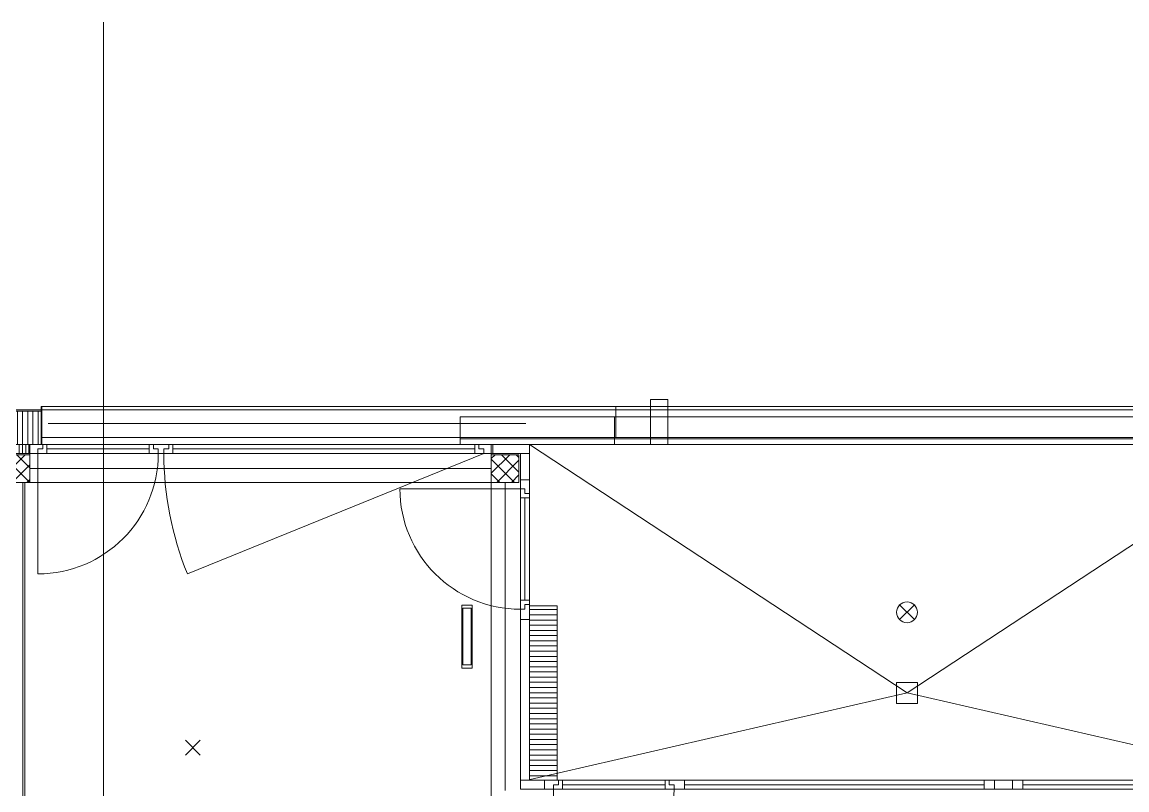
# Model space of a CAD drawing. Extents: x -5275 to 65950, y -3225 to 18875.
# Drawn here: x 23236 to 31216, y 13330 to 18875 of the extents above; entities that cross this region are included whole.
import ezdxf

# ---------------------------------------------------------------- set-up
doc = ezdxf.new("R2010")
doc.units = 0
doc.header["$LTSCALE"] = 50
doc.layers.get('0').update_dxf_attribs({"lineweight": 25})
doc.layers.add('Zargen Fenster', color=7, linetype='Continuous', lineweight=25)

# ---------------------------------------------------------------- blocks, each defined once
blk = doc.blocks.new('Blockreferenz-A0MJL01ZFC', base_point=(22989.4, 15760))
at = {"layer": 'Zargen Fenster', "color": 8, "lineweight": 13, "true_color": 0x808080}
for p, q in [((22989.4, 15760), (22989.4, 15825)), ((23014.4, 15760), (23014.4, 15825)), ((23039.4, 15760), (23039.4, 15825)), ((23064.4, 15760), (23064.4, 15825)), ((23089.4, 15760), (23089.4, 15825)), ((23114.4, 15760), (23114.4, 15825)), ((23139.4, 15760), (23139.4, 15825)), ((23164.4, 15760), (23164.4, 15825)), ((23189.4, 15760), (23189.4, 15825)), ((23214.4, 15760), (23214.4, 15825)), ((23239.4, 15760), (23239.4, 15825)), ((23264.4, 15760), (23264.4, 15825))]:
    blk.add_line(p, q, dxfattribs=at)
blk = doc.blocks.new('Blockreferenz-A0MJL045FC', base_point=(22901.9, 15825))
at = {"layer": 'Zargen Fenster', "color": 8, "lineweight": 13, "true_color": 0x808080}
for p, q in [((22901.9, 15825), (22901.9, 16065)), ((22939.4, 15825), (22939.4, 16065)), ((22976.9, 15825), (22976.9, 16065)), ((23014.4, 15825), (23014.4, 16065)), ((23051.9, 15825), (23051.9, 16065)), ((23089.4, 15825), (23089.4, 16065)), ((23126.9, 15825), (23126.9, 16065)), ((23164.4, 15825), (23164.4, 16065)), ((23201.9, 15825), (23201.9, 16065)), ((23239.4, 15825), (23239.4, 16065)), ((23276.9, 15825), (23276.9, 16065)), ((23314.4, 15825), (23314.4, 16065)), ((23351.9, 15825), (23351.9, 16065))]:
    blk.add_line(p, q, dxfattribs=at)
blk = doc.blocks.new('Blockreferenz-A0MJL04PFC', base_point=(22957.5, 15550))
at = {"layer": 'Zargen Fenster', "color": 8, "lineweight": 13, "true_color": 0x808080}
for p, q in [((22957.5, 15661.7), (23045.8, 15750)), ((22957.5, 15555.7), (23151.8, 15750)), ((23186.4, 15550), (22986.4, 15750)), ((23057.9, 15550), (23257.9, 15750)), ((23292.5, 15550), (23092.5, 15750)), ((23292.5, 15656), (23198.5, 15750)), ((23080.3, 15550), (22957.5, 15672.8)), ((23164, 15550), (23292.5, 15678.5)), ((22974.3, 15550), (22957.5, 15566.8)), ((23270, 15550), (23292.5, 15572.5))]:
    blk.add_line(p, q, dxfattribs=at)
blk = doc.blocks.new('Blockreferenz-A0MJL05XFC', base_point=(26625, 15550))
at = {"layer": 'Zargen Fenster', "color": 8, "lineweight": 13, "true_color": 0x808080}
for p, q in [((26625, 15723), (26652, 15750)), ((26625, 15616.9), (26758.1, 15750)), ((26825, 15623.7), (26698.7, 15750)), ((26825, 15729.8), (26804.8, 15750)), ((26792.7, 15550), (26625, 15717.7)), ((26664.1, 15550), (26825, 15710.9)), ((26686.6, 15550), (26625, 15611.6)), ((26770.2, 15550), (26825, 15604.8))]:
    blk.add_line(p, q, dxfattribs=at)
blk = doc.blocks.new('Blockreferenz-A0MJL0DZFC', base_point=(26900, 13431.9))
at = {"layer": 'Zargen Fenster', "color": 8, "lineweight": 13, "true_color": 0x808080}
for p, q in [((26900, 14631.9), (27100, 14631.9)), ((26900, 14594.4), (27100, 14594.4)), ((26900, 14556.9), (27100, 14556.9)), ((26900, 14519.4), (27100, 14519.4)), ((26900, 14481.9), (27100, 14481.9)), ((26900, 14444.4), (27100, 14444.4)), ((26900, 14406.9), (27100, 14406.9)), ((26900, 14369.4), (27100, 14369.4)), ((26900, 14331.9), (27100, 14331.9)), ((26900, 14294.4), (27100, 14294.4)), ((26900, 14256.9), (27100, 14256.9)), ((26900, 14219.4), (27100, 14219.4)), ((26900, 14181.9), (27100, 14181.9)), ((26900, 14144.4), (27100, 14144.4)), ((26900, 14106.9), (27100, 14106.9)), ((26900, 14069.4), (27100, 14069.4)), ((26900, 14031.9), (27100, 14031.9)), ((26900, 13994.4), (27100, 13994.4)), ((26900, 13956.9), (27100, 13956.9)), ((26900, 13919.4), (27100, 13919.4)), ((26900, 13881.9), (27100, 13881.9)), ((26900, 13844.4), (27100, 13844.4)), ((26900, 13806.9), (27100, 13806.9)), ((26900, 13769.4), (27100, 13769.4)), ((26900, 13731.9), (27100, 13731.9)), ((26900, 13694.4), (27100, 13694.4)), ((26900, 13656.9), (27100, 13656.9)), ((26900, 13619.4), (27100, 13619.4)), ((26900, 13581.9), (27100, 13581.9)), ((26900, 13544.4), (27100, 13544.4)), ((26900, 13506.9), (27100, 13506.9)), ((26900, 13469.4), (27100, 13469.4)), ((26900, 13431.9), (27100, 13431.9))]:
    blk.add_line(p, q, dxfattribs=at)

msp = doc.modelspace()

# ---------------------------------------------------------------- hatches: boundary and pattern name
at = {"layer": 'Zargen Fenster', "linetype": 'Continuous', "lineweight": 13, "true_color": 0x808080}
msp.add_hatch(color=8, dxfattribs=at).paths.add_polyline_path([(23380, 16100), (23375, 16100), (23375, 15825), (23380, 15825)], flags=0)

# ---------------------------------------------------------------- linework, layer by layer
at = {"layer": 'Zargen Fenster', "color": 8, "linetype": 'Continuous', "lineweight": 13, "true_color": 0x808080}
for p, q in [((23825, 18875), (23825, -3225)), ((27775, 16150), (27900, 16150)), ((27775, 16150), (27775, 15825)), ((27900, 16150), (27900, 15825)), ((56455, 16075), (-425, 16075)), ((23375, 16065), (22875, 16065)), ((23375, 16100), (23375, 15825)), ((32155, 16100), (23375, 16100)), ((23380, 15825), (23380, 16100)), ((27525, 15875), (27525, 16100)), ((23425, 15975), (26875, 15975)), ((26400, 16025), (32315, 16025)), ((26400, 16025), (26400, 15825)), ((27515, 16025), (27515, 15825)), ((13920, 15825), (65950, 15825)), ((23285, 15760), (23285, 15825)), ((23292.5, 15825), (23292.5, 15550)), ((32155, 15875), (23375, 15875)), ((23385, 15792.5), (23385, 15825)), ((23415, 15760), (23415, 15825)), ((24155, 15825), (24155, 15760)), ((24185, 15792.5), (24185, 15825)), ((24295, 15792.5), (24295, 15825)), ((24325, 15760), (24325, 15825)), ((26400, 15865), (32315, 15865)), ((26505, 15825), (26505, 15760)), ((26535, 15792.5), (26535, 15825)), ((26625, 15825), (26625, 13125)), ((26635, 15825), (26635, 15760)), ((26900, 13400), (26900, 15825)), ((26900, 15825), (29627.5, 14030)), ((29627.5, 14030), (32355, 15825)), ((19745, 15760), (26900, 15760)), ((22957.5, 15750), (23292.5, 15750)), ((23350, 15792.5), (23385, 15792.5)), ((23350, 15792.5), (23350, 14890)), ((24155, 15792.5), (23415, 15792.5)), ((24220, 15792.5), (24185, 15792.5)), ((24220, 15760), (24220, 15792.5)), ((24260, 15792.5), (24295, 15792.5)), ((24260, 15760), (24260, 15792.5)), ((24325, 15792.5), (26505, 15792.5)), ((24430.1, 14890), (26570, 15760)), ((26570, 15792.5), (26535, 15792.5)), ((26570, 15760), (26570, 15792.5)), ((26625, 15750), (26825, 15750)), ((26825, 15750), (26825, 15550)), ((26835, 13335), (26835, 15760)), ((26625, 15650), (23292.5, 15650)), ((26835, 15570), (26900, 15570)), ((26825, 15550), (19425, 15550)), ((23242.5, 15550), (23242.5, 9155)), ((23255, 9155), (23255, 15550)), ((26867.5, 15505), (25965, 15505)), ((26725, 13325), (26725, 15550)), ((26867.5, 15505), (26867.5, 15470)), ((26835, 15440), (26900, 15440)), ((26867.5, 15470), (26900, 15470)), ((26867.5, 15440), (26867.5, 14700)), ((26900, 14700), (26835, 14700)), ((26412, 14665), (26412, 14210)), ((26488, 14665), (26412, 14665)), ((26420.5, 14642.5), (26420.5, 14232.5)), ((26479.5, 14642.5), (26420.5, 14642.5)), ((26479.5, 14232.5), (26479.5, 14642.5)), ((26488, 14210), (26488, 14665)), ((26835, 14635), (26867.5, 14635)), ((26867.5, 14635), (26867.5, 14670)), ((26867.5, 14670), (26900, 14670)), ((26900, 14660), (27100, 14660)), ((27100, 14660), (27100, 13400)), ((29680.5, 14559.5), (29574.5, 14665.5)), ((29574.5, 14559.5), (29680.5, 14665.5)), ((26900, 14560), (26835, 14560)), ((26412, 14210), (26488, 14210)), ((26420.5, 14232.5), (26479.5, 14232.5)), ((29552.5, 13955), (29552.5, 14105)), ((29552.5, 14105), (29702.5, 14105)), ((29702.5, 14105), (29702.5, 13955)), ((29627.5, 14030), (26905, 13405)), ((29627.5, 14030), (32350, 13405)), ((29702.5, 13955), (29552.5, 13955)), ((24523, 13582), (24417, 13688)), ((24417, 13582), (24523, 13688)), ((26835, 13400), (32145, 13400)), ((26835, 13335), (32420, 13335)), ((27010, 13400), (27010, 13335)), ((27075, 13367.5), (27110, 13367.5)), ((27075, 13367.5), (27075, 12465)), ((27110, 13367.5), (27110, 13400)), ((27140, 13335), (27140, 13400)), ((27880, 13367.5), (27140, 13367.5)), ((27880, 13400), (27880, 13335)), ((27910, 13367.5), (27910, 13400)), ((27945, 13367.5), (27910, 13367.5)), ((27945, 13335), (27945, 13367.5)), ((28020, 13335), (28020, 13400)), ((28020, 13367.5), (30185, 13367.5)), ((30185, 13400), (30185, 13335)), ((30260, 13335), (30260, 13400)), ((30390, 13335), (30390, 13400)), ((30465, 13400), (30465, 13335)), ((32145, 13367.5), (30465, 13367.5))]:
    msp.add_line(p, q, dxfattribs=at)
msp.add_circle((29627.5, 14612.5), 75, dxfattribs=at)
for centre, radius, start, end in [((23350, 15760), 870, 270, 0), ((26570, 15760), 2310, 180, 202.12467), ((26835, 15505), 870, 180, 270), ((27075, 13335), 870, 270, 0)]:
    msp.add_arc(centre, radius, start, end, dxfattribs=at)

# ---------------------------------------------------------------- block references
for name, p in [('Blockreferenz-A0MJL045FC', (22901.9, 15825)), ('Blockreferenz-A0MJL01ZFC', (22989.4, 15760)), ('Blockreferenz-A0MJL04PFC', (22957.5, 15550)), ('Blockreferenz-A0MJL05XFC', (26625, 15550)), ('Blockreferenz-A0MJL0DZFC', (26900, 13431.9))]:
    msp.add_blockref(name, p)

doc.saveas('drawing.dxf')
